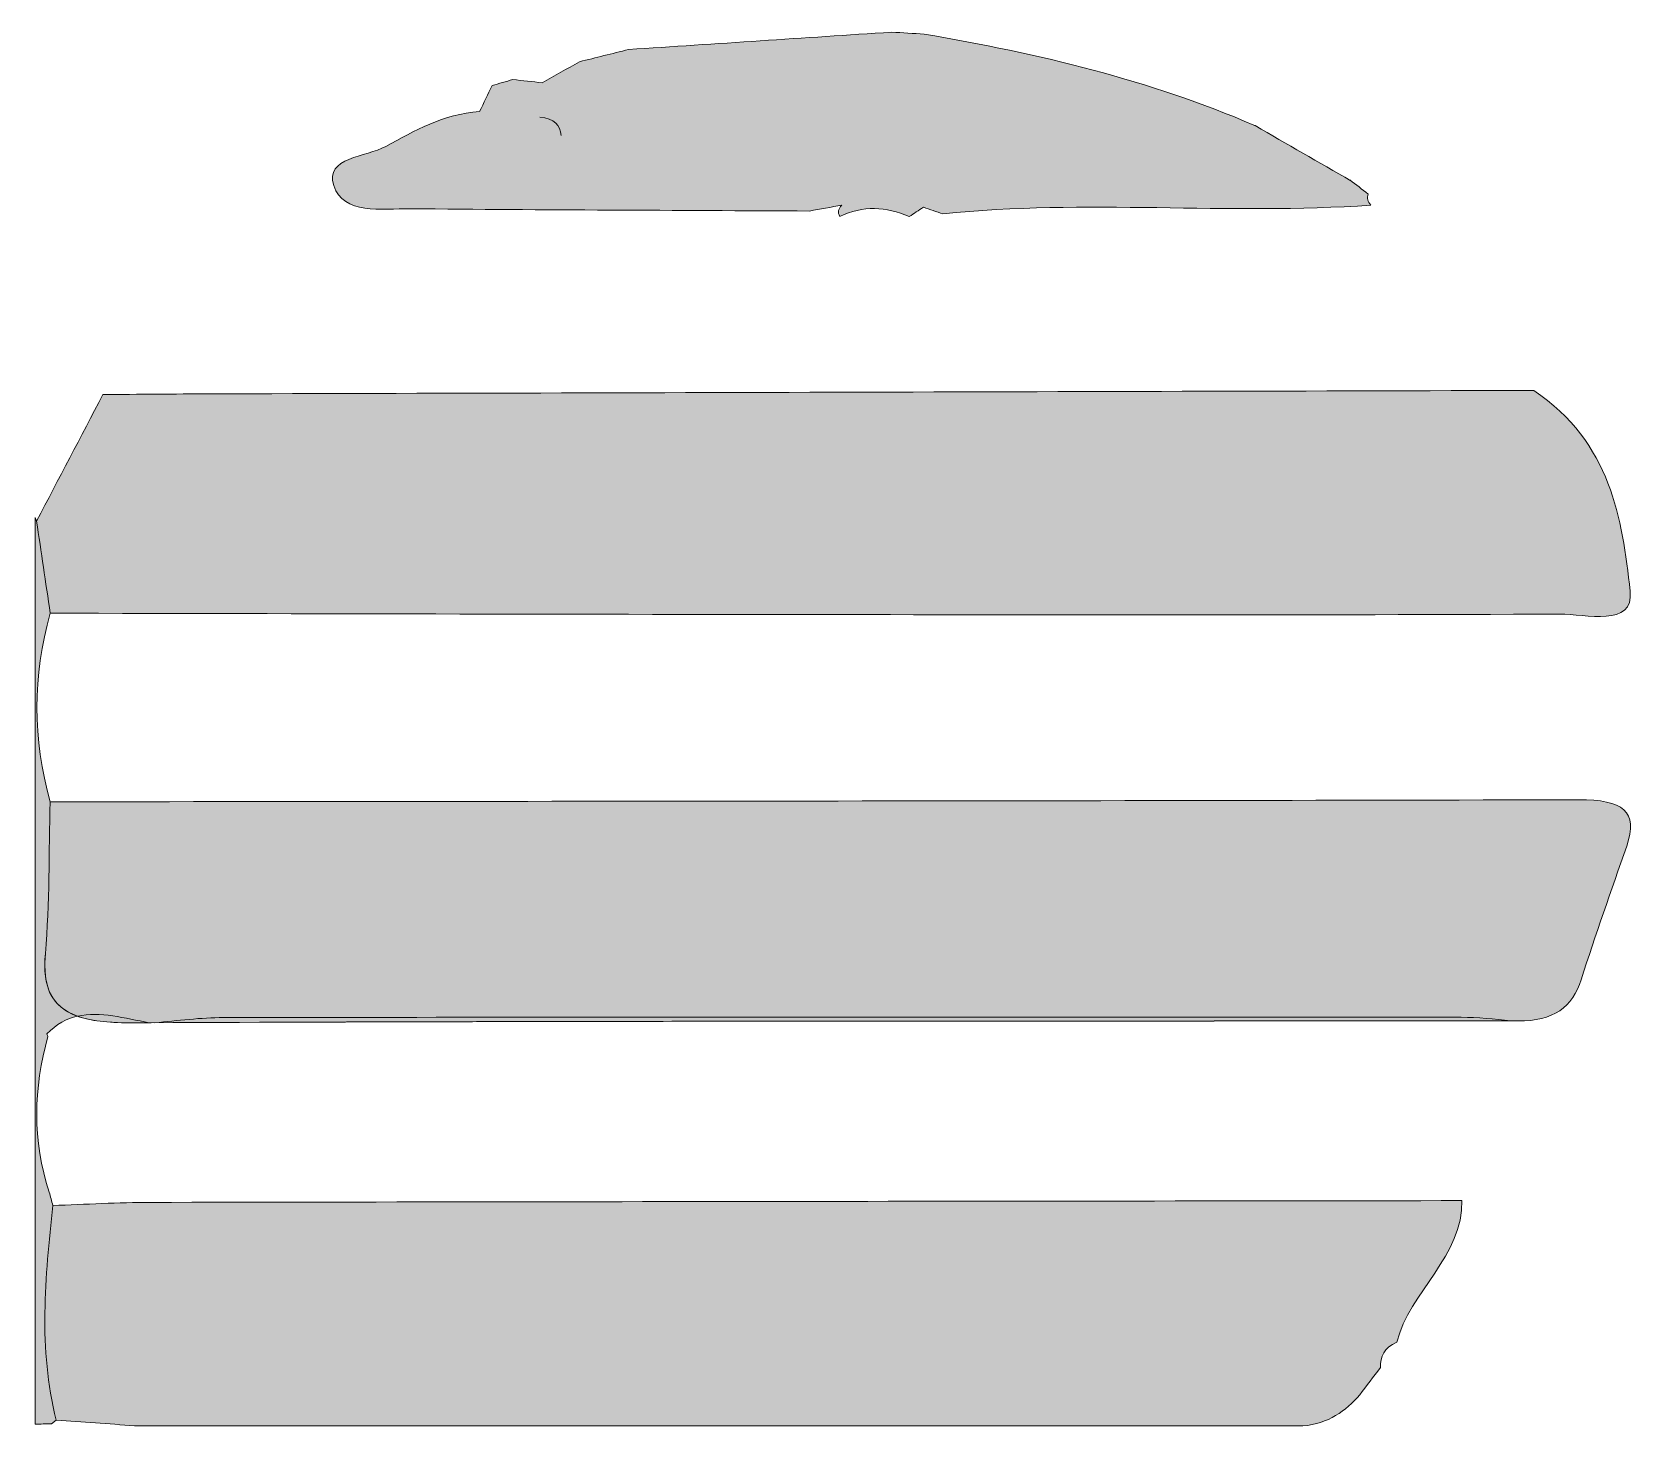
# Model space of a CAD drawing. Header units: inches. Extents: x 146 to 932, y -942 to -139.
# Drawn here: x 750.4 to 910.8, y -534.3 to -395.1 of the extents above; entities that cross this region are included whole.
import ezdxf

# ---------------------------------------------------------------- set-up
doc = ezdxf.new("R2010")
doc.units = ezdxf.units.IN
doc.header["$MEASUREMENT"] = 0
doc.layers.add('Layer 1', color=7, linetype='Continuous')

# ---------------------------------------------------------------- blocks, each defined once
blk = doc.blocks.new('block 6')
at = {"layer": 'Layer 1', "true_color": 0xf11111}
h = blk.add_hatch(color=1, dxfattribs=at)
h.dxf.hatch_style = 2
edge = h.paths.add_edge_path()
edge.add_spline(control_points=[(883.7650436847798, -411.2881593406264), (883.1598583457126, -410.8198876901015), (882.5554756397287, -410.3519385407171), (881.9502903006578, -409.8839893913309), (881.9494876675853, -409.8839893913309), (882.0401852051327, -409.9620346664151), (882.0401852051327, -409.9620346664151), (878.85132399543, -408.127648200737), (875.6624627857273, -406.2935842361831), (872.4736015760318, -404.45952027164), (872.4744042091043, -404.45952027164), (872.3612329454372, -404.4124351056789), (872.3612329454372, -404.4124351056789), (862.0064636360075, -399.9290243029418), (850.8747455093144, -397.2638749090611), (839.4332110154137, -395.3208055602981), (838.3552747947724, -395.2556603306821), (837.2773385741202, -395.1901925999264), (836.1994023534753, -395.1250473703085), (827.4338465339097, -395.703291908455), (818.6690933474092, -396.2815364466032), (809.9043401609197, -396.8597809847424), (808.2749950172802, -397.2670999204265), (806.6448472405609, -397.6740963549701), (805.0146994638453, -398.0810927895227), (803.7666050311527, -398.7815652584823), (802.5185105984601, -399.4817152263067), (801.2704161657639, -400.1818651941367), (800.2992301441845, -400.0754398190165), (799.3288467556886, -399.9690144438946), (798.360068633323, -399.8616215653683), (797.6690015551685, -400.0586697599074), (796.977131843927, -400.2566854578554), (796.2868673988341, -400.4547011558052), (795.8703008325465, -401.3235192181419), (795.4513263670488, -402.1926597816082), (795.0323519015365, -403.0618003450772), (791.3932135363721, -403.2969036737486), (788.5358397869313, -404.9858421267763), (785.6872950013276, -406.530300070538), (783.6927518082412, -407.6116463819735), (779.5447440730932, -407.6013263456016), (780.4733905416651, -410.451268890828), (781.4213002040487, -413.3611966474846), (785.2386231120181, -412.7368344467877), (788.1168653214263, -412.761667034315), (801.4068637886376, -412.8764774389911), (814.6976648889176, -412.9187250879013), (827.9884659892014, -412.9870953288837), (829.0599811452485, -412.791659640031), (830.1314963012883, -412.5962239511746), (831.2038140904006, -412.4007882623237), (830.8594845009357, -412.7397369570181), (830.7896554233557, -413.1119032687975), (830.9943268576535, -413.5172871976611), (833.3163443456069, -412.4420684078223), (835.6327434020423, -412.5146311635845), (837.9435240269413, -413.5401847783678), (838.4130643762146, -413.2325186939333), (838.8818020924227, -412.9245301083611), (839.351342441696, -412.6162190216482), (840.0030804991511, -412.8329397855296), (840.6556211896823, -413.0496605494109), (841.307359247141, -413.2663813132904), (855.5099515214097, -411.7761035604881), (869.811267663983, -413.3989292804863), (884.0291099666829, -412.3982082532266), (883.7257146640732, -412.06119456535), (883.6374250257468, -411.6912857615289), (883.7650436847798, -411.2881593406264)], knot_values=[0, 0, 0, 0, 1, 1, 1, 2, 2, 2, 3, 3, 3, 4, 4, 4, 5, 5, 5, 6, 6, 6, 7, 7, 7, 8, 8, 8, 9, 9, 9, 10, 10, 10, 11, 11, 11, 12, 12, 12, 13, 13, 13, 14, 14, 14, 15, 15, 15, 16, 16, 16, 17, 17, 17, 18, 18, 18, 19, 19, 19, 20, 20, 20, 21, 21, 21, 22, 22, 22, 23, 23, 23, 23], degree=3, periodic=1)
edge = h.paths.add_edge_path()
edge.add_spline(control_points=[(803.1774723536, -405.4321836999943), (803.0867748160454, -404.4582302670924), (802.5417869576522, -403.7358277208268), (801.0384552068936, -403.6287573434392), (801.0408631061218, -403.6281123411636), (801.0424683722704, -403.6274673388898), (801.0440736384226, -403.626822336616), (802.542589590732, -403.7355052196954), (803.0867748160454, -404.4582302670924), (803.1774723536, -405.4321836999943)], knot_values=[0, 0, 0, 0, 1, 1, 1, 2, 2, 2, 3, 3, 3, 3], degree=3, periodic=1)
h = blk.add_hatch(color=1, dxfattribs=at)
h.dxf.hatch_style = 2
edge = h.paths.add_edge_path()
edge.add_spline(control_points=[(752.1607832948939, -453.1414093240173), (751.7080982402113, -450.0771345389539), (751.2554633500949, -447.012869832055), (750.7999189150687, -443.9488167665186), (753.0059057590297, -439.7346742566306), (755.2148021478824, -435.520320105371), (757.4234978784698, -431.3060163449145), (760.981720796688, -431.2840963457793), (764.5399938794762, -431.2512818551158), (768.0984174559526, -431.2417882279069), (812.1678894387151, -431.1242567198888), (856.2374115860403, -431.0101417082906), (900.3068835687882, -430.8951398185673), (908.051891432624, -436.1515253770649), (909.1182898027982, -443.6685431223932), (909.93246072896, -450.9347154523066), (910.3404993188087, -454.5750075020351), (905.4667106249726, -453.219202645093), (902.8862452866306, -453.2302079963765), (878.311125446151, -453.3350007094914), (853.7350524788817, -453.3033351291315), (829.1593306635878, -453.2778978519709), (803.4930813212704, -453.2513318208375), (777.8269824726485, -453.1884239428491), (752.1607832948939, -453.1414093240173)], knot_values=[0, 0, 0, 0, 1, 1, 1, 2, 2, 2, 3, 3, 3, 4, 4, 4, 5, 5, 5, 6, 6, 6, 7, 7, 7, 8, 8, 8, 8], degree=3, periodic=1)
at = {"layer": 'Layer 1', "true_color": 0x2e3c9b}
h = blk.add_hatch(color=177, dxfattribs=at)
h.dxf.hatch_style = 2
edge = h.paths.add_edge_path()
edge.add_spline(control_points=[(751.671587161476, -487.1116658926903), (752.1083697112117, -482.0793841765153), (752.0146277300737, -477.0174191997276), (752.1526395913133, -471.9683067687683), (750.3954109634979, -465.6919802192106), (750.3820483960044, -459.4163676999697), (752.1607999378721, -453.1413672067265), (751.7081047123429, -450.0771570726693), (751.2555114911374, -447.0128449342728), (750.7999601443189, -443.9488388088766), (750.7495700042928, -443.8256175757879), (750.6912235263735, -443.7084145982963), (750.6403233646924, -443.5856013825296), (750.6403233646924, -443.5856013825296), (750.6403233646924, -534.1098558606818), (750.6403233646924, -534.1098558606818), (751.1915547749595, -534.094759219538), (751.7426841808956, -534.0797645827324), (752.2939155911663, -534.0646679415977), (752.2939155911663, -534.0646679415977), (752.7626254968272, -533.6967383159745), (752.7626254968272, -533.6967383159745), (750.9509265557135, -526.5727557672808), (751.6583265983136, -519.4226601095797), (752.4187688935672, -512.2719524259), (752.3012599030735, -511.8344558458366), (752.1837509125762, -511.3968572614494), (752.0661399177516, -510.9593606813842), (750.3530791657104, -505.777132597138), (750.4794625330869, -500.5850100926773), (751.9362884030888, -495.3857472849786), (751.9362884030888, -495.3857472849786), (751.8293878631157, -495.1507293039931), (751.8293878631157, -495.1507293039931), (752.7834343805625, -494.1561870667383), (753.8121480690425, -493.621480358257), (754.8871717242619, -493.3723857794512), (752.2998318424288, -492.4459824359938), (751.3786307198934, -490.4864792177759), (751.671587161476, -487.1116658926903)], knot_values=[0, 0, 0, 0, 1, 1, 1, 2, 2, 2, 3, 3, 3, 4, 4, 4, 5, 5, 5, 6, 6, 6, 7, 7, 7, 8, 8, 8, 9, 9, 9, 10, 10, 10, 11, 11, 11, 12, 12, 12, 13, 13, 13, 13], degree=3, periodic=1)
at = {"layer": 'Layer 1', "true_color": 0xf11111}
h = blk.add_hatch(color=1, dxfattribs=at)
h.dxf.hatch_style = 2
edge = h.paths.add_edge_path()
edge.add_spline(control_points=[(898.7256964096923, -493.8405891831635), (852.506371733707, -493.873947894489), (806.2863949183557, -493.8242020941452), (760.0683243565545, -494.0346340858569), (753.5010802021607, -494.0645259099683), (751.2322873200283, -492.172331115532), (751.6715784352673, -487.1116432780655), (752.1084114867081, -482.079396009588), (752.0146539105554, -477.0174383238909), (752.1526566350076, -471.9683202147071), (803.0289085806835, -471.9160548742375), (853.9063644759735, -471.8935201073045), (904.7833688901628, -471.760206199916), (909.2261436223489, -471.7485558463532), (910.8031169578026, -472.9179449681133), (909.5886327851549, -476.3859609418696), (908.0343338340863, -480.8249069003787), (906.4677947286218, -485.2626434796193), (905.0485387925437, -489.7300300071192), (904.1875141605997, -492.4401683095784), (902.2746388829692, -493.9011790842233), (898.7256964096923, -493.8405891831635)], knot_values=[0, 0, 0, 0, 1, 1, 1, 2, 2, 2, 3, 3, 3, 4, 4, 4, 5, 5, 5, 6, 6, 6, 7, 7, 7, 7], degree=3, periodic=1)
at = {"layer": 'Layer 1', "true_color": 0x2e3c9b}
h = blk.add_hatch(color=177, dxfattribs=at)
h.dxf.hatch_style = 2
edge = h.paths.add_edge_path()
edge.add_spline(control_points=[(754.8871717242619, -493.3723857794512), (756.1796686153648, -493.8350774295222), (757.8805908519025, -494.0445943274981), (760.0682777608599, -494.0345979029635), (760.7241656157858, -494.0316397773349), (761.3799514663842, -494.0309257470108), (762.0358393213137, -494.0280696257132), (759.6180306392998, -493.5937351799539), (757.1495258042669, -492.8481855171685), (754.8871717242619, -493.3723857794512)], knot_values=[0, 0, 0, 0, 1, 1, 1, 2, 2, 2, 3, 3, 3, 3], degree=3, periodic=1)
h = blk.add_hatch(color=177, dxfattribs=at)
h.dxf.hatch_style = 2
edge = h.paths.add_edge_path()
edge.add_spline(control_points=[(893.0637699516847, -493.4830604796998), (851.8657503113609, -493.455111292722), (810.6678326753608, -493.4641896782732), (769.4699150393681, -493.5072355063903), (767.1808358243688, -493.5096836103558), (764.8922666310391, -493.8280391306098), (762.6034934290401, -494.02623354774), (807.7401043375503, -493.8299772129203), (852.8786533283819, -493.8726150237044), (898.0164882888785, -493.8408916764411), (896.3656501793739, -493.6632001300559), (894.7148120698621, -493.4841825273552), (893.0637699516847, -493.4830604796998)], knot_values=[0, 0, 0, 0, 1, 1, 1, 2, 2, 2, 3, 3, 3, 4, 4, 4, 4], degree=3, periodic=1)
at = {"layer": 'Layer 1', "true_color": 0xf11111}
h = blk.add_hatch(color=1, dxfattribs=at)
h.dxf.hatch_style = 2
edge = h.paths.add_edge_path()
edge.add_spline(control_points=[(877.2466333295233, -534.2760840503915), (838.3562515967678, -534.2725768505188), (799.4659200285787, -534.2690696506615), (760.576039941494, -534.2655624508006), (757.971896927429, -534.0759720950455), (755.367252267697, -533.8863817392985), (752.762607607965, -533.696791383547), (750.9509142624338, -526.5727815859618), (751.6582848249491, -519.4226491963045), (752.4184285121919, -512.271851648049), (755.684292332593, -512.1644990821651), (758.9502063175605, -511.968922299061), (762.2166219481987, -511.963419623421), (805.8509163102244, -511.8900304584922), (849.4852608368237, -511.8432073247031), (893.119605363423, -511.7897930739355), (893.3334067489595, -517.203659968759), (887.8571416026862, -520.933667803466), (886.6429584174439, -525.9242922689746), (885.3556352931773, -526.4586766525308), (884.9773944562585, -527.3758497290501), (884.9937481051784, -528.4588488588079), (884.3044869514342, -529.3679392505965), (883.6152257976792, -530.2770296423741), (882.9265666187493, -531.1858781583023), (881.5117251645788, -532.7833069137732), (879.8298075544844, -534.0645434610205), (877.2466333295233, -534.2760840503915)], knot_values=[0, 0, 0, 0, 1, 1, 1, 2, 2, 2, 3, 3, 3, 4, 4, 4, 5, 5, 5, 6, 6, 6, 7, 7, 7, 8, 8, 8, 9, 9, 9, 9], degree=3, periodic=1)
at = {"layer": 'Layer 1', "lineweight": 0}
for points, knots in [([(883.7650436847798, -411.2881593406264), (883.1598583457126, -410.8198876901015), (882.5554756397287, -410.3519385407171), (881.9502903006578, -409.8839893913309), (881.9494876675853, -409.8839893913309), (882.0401852051327, -409.9620346664151), (882.0401852051327, -409.9620346664151), (878.85132399543, -408.127648200737), (875.6624627857273, -406.2935842361831), (872.4736015760318, -404.45952027164), (872.4744042091043, -404.45952027164), (872.3612329454372, -404.4124351056789), (872.3612329454372, -404.4124351056789), (862.0064636360075, -399.9290243029418), (850.8747455093144, -397.2638749090611), (839.4332110154137, -395.3208055602981), (838.3552747947724, -395.2556603306821), (837.2773385741202, -395.1901925999264), (836.1994023534753, -395.1250473703085), (827.4338465339097, -395.703291908455), (818.6690933474092, -396.2815364466032), (809.9043401609197, -396.8597809847424), (808.2749950172802, -397.2670999204265), (806.6448472405609, -397.6740963549701), (805.0146994638453, -398.0810927895227), (803.7666050311527, -398.7815652584823), (802.5185105984601, -399.4817152263067), (801.2704161657639, -400.1818651941367), (800.2992301441845, -400.0754398190165), (799.3288467556886, -399.9690144438946), (798.360068633323, -399.8616215653683), (797.6690015551685, -400.0586697599074), (796.977131843927, -400.2566854578554), (796.2868673988341, -400.4547011558052), (795.8703008325465, -401.3235192181419), (795.4513263670488, -402.1926597816082), (795.0323519015365, -403.0618003450772), (791.3932135363721, -403.2969036737486), (788.5358397869313, -404.9858421267763), (785.6872950013276, -406.530300070538), (783.6927518082412, -407.6116463819735), (779.5447440730932, -407.6013263456016), (780.4733905416651, -410.451268890828), (781.4213002040487, -413.3611966474846), (785.2386231120181, -412.7368344467877), (788.1168653214263, -412.761667034315), (801.4068637886376, -412.8764774389911), (814.6976648889176, -412.9187250879013), (827.9884659892014, -412.9870953288837), (829.0599811452485, -412.791659640031), (830.1314963012883, -412.5962239511746), (831.2038140904006, -412.4007882623237), (830.8594845009357, -412.7397369570181), (830.7896554233557, -413.1119032687975), (830.9943268576535, -413.5172871976611), (833.3163443456069, -412.4420684078223), (835.6327434020423, -412.5146311635845), (837.9435240269413, -413.5401847783678), (838.4130643762146, -413.2325186939333), (838.8818020924227, -412.9245301083611), (839.351342441696, -412.6162190216482), (840.0030804991511, -412.8329397855296), (840.6556211896823, -413.0496605494109), (841.307359247141, -413.2663813132904), (855.5099515214097, -411.7761035604881), (869.811267663983, -413.3989292804863), (884.0291099666829, -412.3982082532266), (883.7257146640732, -412.06119456535), (883.6374250257468, -411.6912857615289), (883.7650436847798, -411.2881593406264)], [0, 0, 0, 0, 1, 1, 1, 2, 2, 2, 3, 3, 3, 4, 4, 4, 5, 5, 5, 6, 6, 6, 7, 7, 7, 8, 8, 8, 9, 9, 9, 10, 10, 10, 11, 11, 11, 12, 12, 12, 13, 13, 13, 14, 14, 14, 15, 15, 15, 16, 16, 16, 17, 17, 17, 18, 18, 18, 19, 19, 19, 20, 20, 20, 21, 21, 21, 22, 22, 22, 23, 23, 23, 23]), ([(803.1774723536, -405.4321836999943), (803.0867748160454, -404.4582302670924), (802.5417869576522, -403.7358277208268), (801.0384552068936, -403.6287573434392), (801.0408631061218, -403.6281123411636), (801.0424683722704, -403.6274673388898), (801.0440736384226, -403.626822336616), (802.542589590732, -403.7355052196954), (803.0867748160454, -404.4582302670924), (803.1774723536, -405.4321836999943)], [0, 0, 0, 0, 1, 1, 1, 2, 2, 2, 3, 3, 3, 3]), ([(752.1607832948939, -453.1414093240173), (751.7080982402113, -450.0771345389539), (751.2554633500949, -447.012869832055), (750.7999189150687, -443.9488167665186), (753.0059057590297, -439.7346742566306), (755.2148021478824, -435.520320105371), (757.4234978784698, -431.3060163449145), (760.981720796688, -431.2840963457793), (764.5399938794762, -431.2512818551158), (768.0984174559526, -431.2417882279069), (812.1678894387151, -431.1242567198888), (856.2374115860403, -431.0101417082906), (900.3068835687882, -430.8951398185673), (908.051891432624, -436.1515253770649), (909.1182898027982, -443.6685431223932), (909.93246072896, -450.9347154523066), (910.3404993188087, -454.5750075020351), (905.4667106249726, -453.219202645093), (902.8862452866306, -453.2302079963765), (878.311125446151, -453.3350007094914), (853.7350524788817, -453.3033351291315), (829.1593306635878, -453.2778978519709), (803.4930813212704, -453.2513318208375), (777.8269824726485, -453.1884239428491), (752.1607832948939, -453.1414093240173)], [0, 0, 0, 0, 1, 1, 1, 2, 2, 2, 3, 3, 3, 4, 4, 4, 5, 5, 5, 6, 6, 6, 7, 7, 7, 8, 8, 8, 8]), ([(751.671587161476, -487.1116658926903), (752.1083697112117, -482.0793841765153), (752.0146277300737, -477.0174191997276), (752.1526395913133, -471.9683067687683), (750.3954109634979, -465.6919802192106), (750.3820483960044, -459.4163676999697), (752.1607999378721, -453.1413672067265), (751.7081047123429, -450.0771570726693), (751.2555114911374, -447.0128449342728), (750.7999601443189, -443.9488388088766), (750.7495700042928, -443.8256175757879), (750.6912235263735, -443.7084145982963), (750.6403233646924, -443.5856013825296), (750.6403233646924, -443.5856013825296), (750.6403233646924, -534.1098558606818), (750.6403233646924, -534.1098558606818), (751.1915547749595, -534.094759219538), (751.7426841808956, -534.0797645827324), (752.2939155911663, -534.0646679415977), (752.2939155911663, -534.0646679415977), (752.7626254968272, -533.6967383159745), (752.7626254968272, -533.6967383159745), (750.9509265557135, -526.5727557672808), (751.6583265983136, -519.4226601095797), (752.4187688935672, -512.2719524259), (752.3012599030735, -511.8344558458366), (752.1837509125762, -511.3968572614494), (752.0661399177516, -510.9593606813842), (750.3530791657104, -505.777132597138), (750.4794625330869, -500.5850100926773), (751.9362884030888, -495.3857472849786), (751.9362884030888, -495.3857472849786), (751.8293878631157, -495.1507293039931), (751.8293878631157, -495.1507293039931), (752.7834343805625, -494.1561870667383), (753.8121480690425, -493.621480358257), (754.8871717242619, -493.3723857794512), (752.2998318424288, -492.4459824359938), (751.3786307198934, -490.4864792177759), (751.671587161476, -487.1116658926903)], [0, 0, 0, 0, 1, 1, 1, 2, 2, 2, 3, 3, 3, 4, 4, 4, 5, 5, 5, 6, 6, 6, 7, 7, 7, 8, 8, 8, 9, 9, 9, 10, 10, 10, 11, 11, 11, 12, 12, 12, 13, 13, 13, 13]), ([(898.7256964096923, -493.8405891831635), (852.506371733707, -493.873947894489), (806.2863949183557, -493.8242020941452), (760.0683243565545, -494.0346340858569), (753.5010802021607, -494.0645259099683), (751.2322873200283, -492.172331115532), (751.6715784352673, -487.1116432780655), (752.1084114867081, -482.079396009588), (752.0146539105554, -477.0174383238909), (752.1526566350076, -471.9683202147071), (803.0289085806835, -471.9160548742375), (853.9063644759735, -471.8935201073045), (904.7833688901628, -471.760206199916), (909.2261436223489, -471.7485558463532), (910.8031169578026, -472.9179449681133), (909.5886327851549, -476.3859609418696), (908.0343338340863, -480.8249069003787), (906.4677947286218, -485.2626434796193), (905.0485387925437, -489.7300300071192), (904.1875141605997, -492.4401683095784), (902.2746388829692, -493.9011790842233), (898.7256964096923, -493.8405891831635)], [0, 0, 0, 0, 1, 1, 1, 2, 2, 2, 3, 3, 3, 4, 4, 4, 5, 5, 5, 6, 6, 6, 7, 7, 7, 7]), ([(754.8871717242619, -493.3723857794512), (756.1796686153648, -493.8350774295222), (757.8805908519025, -494.0445943274981), (760.0682777608599, -494.0345979029635), (760.7241656157858, -494.0316397773349), (761.3799514663842, -494.0309257470108), (762.0358393213137, -494.0280696257132), (759.6180306392998, -493.5937351799539), (757.1495258042669, -492.8481855171685), (754.8871717242619, -493.3723857794512)], [0, 0, 0, 0, 1, 1, 1, 2, 2, 2, 3, 3, 3, 3]), ([(893.0637699516847, -493.4830604796998), (851.8657503113609, -493.455111292722), (810.6678326753608, -493.4641896782732), (769.4699150393681, -493.5072355063903), (767.1808358243688, -493.5096836103558), (764.8922666310391, -493.8280391306098), (762.6034934290401, -494.02623354774), (807.7401043375503, -493.8299772129203), (852.8786533283819, -493.8726150237044), (898.0164882888785, -493.8408916764411), (896.3656501793739, -493.6632001300559), (894.7148120698621, -493.4841825273552), (893.0637699516847, -493.4830604796998)], [0, 0, 0, 0, 1, 1, 1, 2, 2, 2, 3, 3, 3, 4, 4, 4, 4]), ([(877.2466333295233, -534.2760840503915), (838.3562515967678, -534.2725768505188), (799.4659200285787, -534.2690696506615), (760.576039941494, -534.2655624508006), (757.971896927429, -534.0759720950455), (755.367252267697, -533.8863817392985), (752.762607607965, -533.696791383547), (750.9509142624338, -526.5727815859618), (751.6582848249491, -519.4226491963045), (752.4184285121919, -512.271851648049), (755.684292332593, -512.1644990821651), (758.9502063175605, -511.968922299061), (762.2166219481987, -511.963419623421), (805.8509163102244, -511.8900304584922), (849.4852608368237, -511.8432073247031), (893.119605363423, -511.7897930739355), (893.3334067489595, -517.203659968759), (887.8571416026862, -520.933667803466), (886.6429584174439, -525.9242922689746), (885.3556352931773, -526.4586766525308), (884.9773944562585, -527.3758497290501), (884.9937481051784, -528.4588488588079), (884.3044869514342, -529.3679392505965), (883.6152257976792, -530.2770296423741), (882.9265666187493, -531.1858781583023), (881.5117251645788, -532.7833069137732), (879.8298075544844, -534.0645434610205), (877.2466333295233, -534.2760840503915)], [0, 0, 0, 0, 1, 1, 1, 2, 2, 2, 3, 3, 3, 4, 4, 4, 5, 5, 5, 6, 6, 6, 7, 7, 7, 8, 8, 8, 9, 9, 9, 9])]:
    blk.add_open_spline(points, degree=3, knots=knots, dxfattribs=at)
blk = doc.blocks.new('block 5')
at = {"layer": 'Layer 1'}
blk.add_blockref('block 6', (0, 0), dxfattribs=at)
blk = doc.blocks.new('block 2')
at = {"layer": 'Layer 1'}
blk.add_blockref('block 5', (0, 0), dxfattribs=at)

msp = doc.modelspace()

# ---------------------------------------------------------------- block references
at = {"layer": 'Layer 1'}
msp.add_blockref('block 2', (0, 0), dxfattribs=at)

doc.saveas('drawing.dxf')
